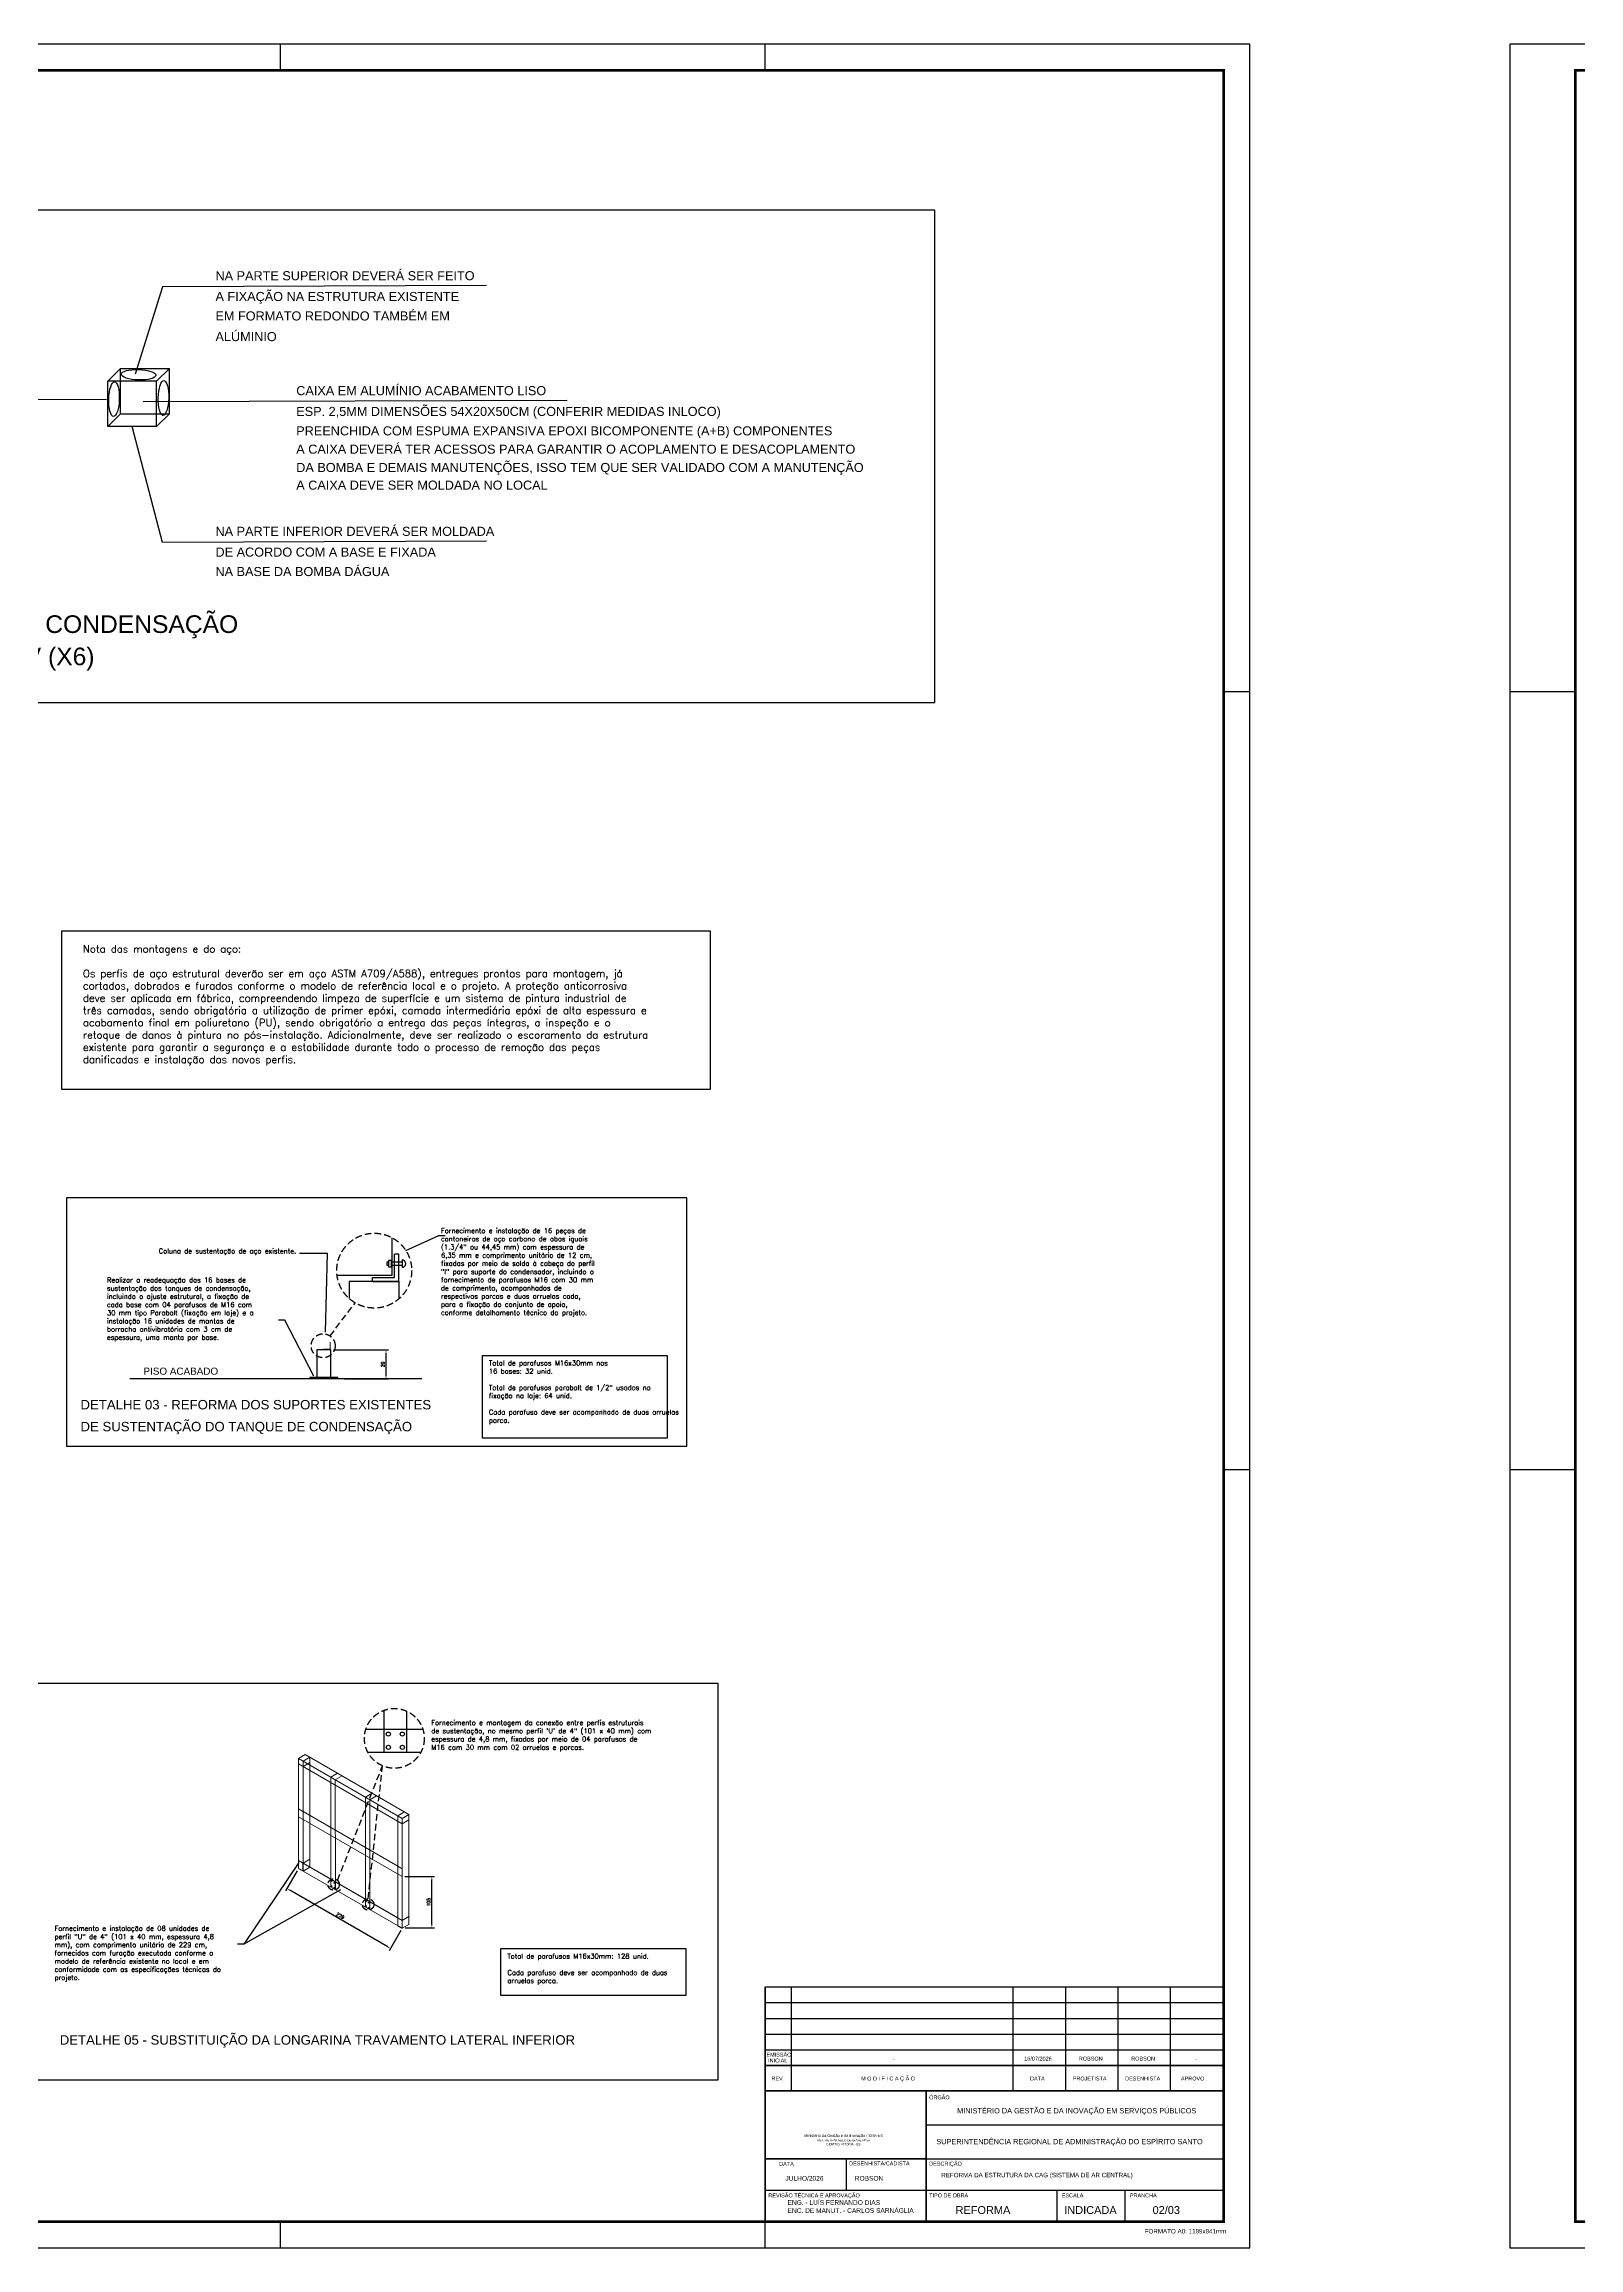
# Model space of a CAD drawing. Header units: millimetres. Extents: x -312439 to 477422, y -331570 to 212570.
# Drawn here: x -112598 to -54010, y -102769 to -18669 of the extents above; entities that cross this region are included whole.
import ezdxf
from ezdxf.enums import TextEntityAlignment as Align

# ---------------------------------------------------------------- set-up
doc = ezdxf.new("R2010")
doc.units = ezdxf.units.MM
doc.linetypes.add('CONTINU', pattern=[0])
doc.linetypes.add('DASHED', pattern=[0.75, 0.5, -0.25])
doc.layers.add('0.1', color=8, linetype='Continuous', lineweight=13)
doc.layers.add('Carimbo', color=7, linetype='Continuous', lineweight=0)
for name, color, linetype in [('01', 8, 'Continuous'), ('ARCONDTEXTO', 4, 'Continuous'), ('ARQ-FOLHA', 7, 'Continuous'), ('PB TEXTO', 3, 'Continuous')]:
    doc.layers.add(name, color=color, linetype=linetype)
doc.styles.add('RL_A100E1000', font='arial.ttf', dxfattribs={"width": 1.01, "height": 2.5})
doc.styles.add('ROMAND', font='ROMAND.SHX')
doc.styles.add('ROMANS', font='romans.shx', dxfattribs={"height": 187.5})
doc.styles.get("Standard").update_dxf_attribs({"font": 'arial.ttf'})
doc.styles.add('Style-Arial', font='arial.ttf')
doc.dimstyles.new('1-50 (MILIMETRO)', dxfattribs={"dimscale": 0, "dimtxt": 125, "dimasz": 125, "dimexe": 100, "dimexo": 100, "dimgap": 50, "dimtad": 0, "dimdec": 0, "dimzin": 0, "dimdsep": 46, "dimtxsty": 'ROMAND', "dimcen": -390, "dimclrd": 1, "dimclre": 1, "dimclrt": 3, "dimadec": 0, "dimazin": 0, "dimtfac": 1, "dimtdec": 0, "dimtix": 1, "dimtmove": 2, "dimatfit": 2, "dimfxl": 1, "dimtvp": 1, "dimtolj": 1, "dimtzin": 0, "dimarcsym": 0})

# ---------------------------------------------------------------- blocks, each defined once
blk = doc.blocks.new('*D515')
at = {"color": 1, "lineweight": -2, "transparency": 16777216}
for p, q in [((-102932, -88373), (-103379, -89145)), ((-99481, -91282), (-103220, -89121)), ((-98976, -90659), (-99423, -91431))]:
    blk.add_line(p, q, dxfattribs=at)
at = {"color": 1, "transparency": 16777216}
for points in [[(-103210, -89103), (-103231, -89139), (-103329, -89058)], [(-99470, -91264), (-99491, -91300), (-99373, -91344)]]:
    blk.add_solid(points, dxfattribs=at)
at = {"layer": 'Defpoints', "color": 0, "transparency": 16777216}
for p in [(-102882, -88286), (-103329, -89058), (-98926, -90572)]:
    blk.add_point(p, dxfattribs=at)
at = {"color": 3, "transparency": 16777216, "insert": (-101288, -90093), "char_height": 125, "attachment_point": 5, "rotation": 329.97828, "style": 'ROMAND'}
blk.add_mtext('\\A1;229', dxfattribs=at)
blk = doc.blocks.new('*D516')
at = {"color": 1, "lineweight": -2, "transparency": 16777216}
for p, q in [((-98830, -88600), (-97695, -88600)), ((-97795, -90426), (-97795, -88725)), ((-98814, -90551), (-97695, -90551))]:
    blk.add_line(p, q, dxfattribs=at)
at = {"color": 1, "transparency": 16777216}
for points in [[(-97816, -88725), (-97774, -88725), (-97795, -88600)], [(-97816, -90426), (-97774, -90426), (-97795, -90551)]]:
    blk.add_solid(points, dxfattribs=at)
at = {"layer": 'Defpoints', "color": 0, "transparency": 16777216}
for p in [(-98930, -88600), (-97795, -88600), (-98914, -90551)]:
    blk.add_point(p, dxfattribs=at)
at = {"color": 3, "transparency": 16777216, "insert": (-97920, -89576), "char_height": 125, "attachment_point": 5, "rotation": 90, "style": 'ROMAND'}
blk.add_mtext('\\A1;105', dxfattribs=at)
blk = doc.blocks.new('FOLHA A0')
at = {"layer": 'ARQ-FOLHA'}
for p, q in [((1189, 0), (0, 0)), ((0, 0), (0, -841)), ((264, -10), (264, 0)), ((449, -10), (449, 0)), ((634, -10), (634, 0)), ((819, -10), (819, 0)), ((1004, -10), (1004, 0)), ((1189, -841), (1189, 0)), ((0, -247), (25, -247)), ((1179, -247), (1189, -247)), ((0, -544), (25, -544)), ((1179, -544), (1189, -544)), ((264, -841), (264, -831)), ((449, -841), (449, -831)), ((634, -841), (634, -831)), ((819, -841), (819, -831)), ((1004, -841), (1004, -831))]:
    blk.add_line(p, q, dxfattribs=at)
at = {"layer": 'ARQ-FOLHA', "const_width": 1}
blk.add_lwpolyline([(1179, -10), (25, -10), (25, -831), (1179, -831), (1179, -10)], dxfattribs=at)
at = {"layer": 'ARQ-FOLHA'}
blk.add_lwpolyline([(0, -841), (1189, -841)], dxfattribs=at)
blk = doc.blocks.new('*D521')
at = {"color": 1, "lineweight": -2, "transparency": 16777216}
for p, q in [((-101549, -68503), (-99445, -68503)), ((-99545, -69480), (-99545, -68628)), ((-101128, -69605), (-99445, -69605))]:
    blk.add_line(p, q, dxfattribs=at)
at = {"color": 1, "transparency": 16777216}
for points in [[(-99566, -68628), (-99524, -68628), (-99545, -68503)], [(-99566, -69480), (-99524, -69480), (-99545, -69605)]]:
    blk.add_solid(points, dxfattribs=at)
at = {"layer": 'Defpoints', "color": 0, "transparency": 16777216}
for p in [(-101649, -68503), (-99545, -68503), (-101228, -69605)]:
    blk.add_point(p, dxfattribs=at)
at = {"color": 3, "transparency": 16777216, "insert": (-99670, -69054), "char_height": 125, "attachment_point": 5, "rotation": 90, "style": 'ROMAND'}
blk.add_mtext('\\A1;20', dxfattribs=at)

msp = doc.modelspace()

# ---------------------------------------------------------------- linework, layer by layer
for p, q in [((-99215.261, -65736.371), (-99215.261, -64849.714)), ((-99059.097, -64849.714), (-99215.261, -64849.714)), ((-99059.097, -65892.536), (-99059.097, -64849.714)), ((-100062.772, -65736.371), (-99215.261, -65736.371)), ((-100062.772, -65892.536), (-100062.772, -65736.371)), ((-100062.772, -65892.536), (-99059.097, -65892.536)), ((-101648.676, -68503.164), (-102188.676, -68503.164))]:
    msp.add_line(p, q)
at = {"color": 5}
msp.add_line((-98934.319, -65065.145), (-98934.319, -65349), dxfattribs=at)
at = {"color": 3}
for p, q in [((-99059.097, -65892.536), (-100951.056, -65892.536)), ((-100951.056, -65892.536), (-100951.056, -66538.199)), ((-99059.097, -65892.536), (-99059.097, -66556.036)), ((-99632.423, -82256.8), (-99632.423, -83847.165)), ((-98762.914, -82281.739), (-98762.914, -83847.165)), ((-100315.231, -82977.656), (-98140.597, -82977.656)), ((-100241.872, -83847.165), (-98213.956, -83847.165))]:
    msp.add_line(p, q, dxfattribs=at)
at = {"color": 8, "linetype": 'DASHED', "ltscale": 500}
for p, q in [((-101681.368, -67968.152), (-100721.47, -66706.653)), ((-101395.946, -88744.722), (-99681.005, -84371.034)), ((-100225.838, -89446.825), (-99681.005, -84371.034))]:
    msp.add_line(p, q, dxfattribs=at)
at = {"color": 3, "linetype": 'Continuous', "lineweight": 0, "extrusion": (-1.11022e-16, 0.816497, 0.57735)}
for p, q in [((-102626.117, -83944.549), (-102885.925, -84094.549)), ((-102885.925, -84094.549), (-102885.925, -88286.363)), ((-102885.925, -84094.549), (-98928.189, -86379.549)), ((-102714.452, -84193.549), (-102454.644, -84043.549)), ((-102710.988, -84193.549), (-102451.18, -84043.549)), ((-102626.117, -83944.549), (-98668.381, -86229.549)), ((-102454.644, -84043.549), (-102454.644, -88237.363)), ((-102885.925, -84294.549), (-98928.189, -86579.549)), ((-102712.72, -84194.549), (-102712.72, -88386.363)), ((-102454.644, -84245.549), (-102710.988, -84393.549)), ((-102710.988, -84395.549), (-102710.988, -86965.047)), ((-102706.02, -84675.725), (-102710.988, -84678.593)), ((-102705.289, -84677.303), (-102710.988, -84680.593)), ((-101652.127, -84806.882), (-101392.32, -84656.882)), ((-101652.127, -84806.882), (-101652.127, -88998.697)), ((-101480.654, -84905.882), (-101220.846, -84755.882)), ((-101480.654, -84905.882), (-101478.922, -89098.697)), ((-100333.459, -85568.216), (-100073.652, -85418.216)), ((-100333.459, -85568.216), (-100333.459, -89760.03)), ((-100161.986, -85667.216), (-99902.178, -85517.216)), ((-100161.986, -85667.216), (-100160.254, -89860.03)), ((-102885.925, -86316.259), (-98929.921, -88600.259)), ((-102710.988, -86115.259), (-99099.662, -88200.259)), ((-99099.662, -86280.549), (-98839.854, -86130.549)), ((-99099.662, -86280.549), (-99099.662, -90472.363)), ((-98928.189, -86379.549), (-98668.381, -86229.549)), ((-98928.189, -86379.549), (-98926.457, -90572.363)), ((-98668.381, -86431.549), (-98924.724, -86579.549)), ((-98668.381, -86229.549), (-98668.381, -90423.363)), ((-102710.988, -86969.047), (-102710.988, -88085.363)), ((-102885.925, -87986.363), (-98928.189, -90271.363)), ((-102885.925, -88286.363), (-98929.921, -90570.363)), ((-102884.193, -88287.363), (-102884.193, -87987.363)), ((-102882.461, -87988.363), (-102882.461, -88286.363)), ((-102882.461, -88286.363), (-102710.988, -88385.363)), ((-102714.452, -88385.363), (-102714.452, -88085.363)), ((-102454.644, -87935.363), (-102712.72, -88084.363)), ((-102454.644, -88237.363), (-102712.72, -88386.363)), ((-102710.988, -88085.363), (-99099.662, -90170.363)), ((-102710.988, -88385.363), (-102710.988, -88387.363)), ((-101482.386, -89096.697), (-101482.386, -88796.697)), ((-98929.921, -90570.363), (-98929.921, -90270.363)), ((-98668.381, -90121.363), (-98926.457, -90270.363)), ((-98668.381, -90423.363), (-98926.457, -90572.363))]:
    msp.add_line(p, q, dxfattribs=at)
at = {"color": 3, "linetype": 'Continuous', "lineweight": 0}
for p, q in [((-102885.925, -86016.259), (-102716.184, -86114.259)), ((-99099.662, -88202.259), (-98929.921, -88300.259))]:
    msp.add_line(p, q, dxfattribs=at)
at = {"color": 3, "linetype": 'Continuous', "lineweight": 0, "extrusion": (3.33067e-16, 0.816497, 0.57735)}
for p, q in [((-102716.184, -88384.363), (-102716.184, -88084.363)), ((-101480.654, -89097.697), (-101480.654, -88797.697)), ((-100163.718, -89858.03), (-100163.718, -89558.03)), ((-100161.986, -89859.03), (-100161.986, -89559.03)), ((-98928.189, -90571.363), (-98928.189, -90271.363))]:
    msp.add_line(p, q, dxfattribs=at)
at = {"color": 3, "linetype": 'Continuous', "lineweight": 0, "extrusion": (1.11022e-16, 0.816497, 0.57735)}
for p, q in [((-101479.046, -89102.389), (-101475.786, -89100.507)), ((-100160.378, -89863.723), (-100157.118, -89861.841))]:
    msp.add_line(p, q, dxfattribs=at)
at = {"color": 1}
msp.add_line((-99099.662, -90472.363), (-98929.921, -90570.363), dxfattribs=at)
at = {"color": 7}
for points in [[(-132586.237, -43798.396), (-78595.846, -43798.396), (-78595.846, -25008.86), (-132586.237, -25008.86)], [(-111913.289, -52514.262), (-87172.469, -52514.262), (-87172.469, -58565.126), (-111913.289, -58565.126)], [(-111743.52, -72177.947), (-88062.594, -72177.947), (-88062.594, -62702.003), (-111743.52, -62702.003)], [(-95863.232, -68710.642), (-88807.956, -68710.642), (-88807.956, -71869.685), (-95863.232, -71869.685)], [(-113483.264, -81221.478), (-86883.249, -81221.478), (-86883.249, -96365.143), (-113483.264, -96365.143)]]:
    msp.add_lwpolyline(points, close=True, dxfattribs=at)
at = {"color": 2}
msp.add_lwpolyline([(-101413.382, -65651.438), (-101413.382, -65651.438), (-99306.943, -65651.438), (-99306.943, -64223.107)], dxfattribs=at)
at = {"color": 5}
for points in [[(-99441.059, -65148.054), (-99511.603, -65148.054), (-99511.603, -65266.091), (-99441.059, -65266.091)], [(-98934.319, -65148.054), (-99348.181, -65148.054)], [(-99348.181, -65266.091), (-98934.319, -65266.091)]]:
    msp.add_lwpolyline(points, dxfattribs=at)
msp.add_lwpolyline([(-99441.059, -65071.054), (-99348.181, -65071.054), (-99348.181, -65343.092), (-99441.059, -65343.092)], close=True, dxfattribs=at)
at = {"color": 7, "const_width": 37.355}
msp.add_lwpolyline([(-101942.696, -68471.163), (-101672.696, -68471.163), (-101672.696, -68201.163)], dxfattribs=at)
at = {"color": 7, "elevation": 9601.866}
msp.add_lwpolyline([(-95157.598, -91346.318), (-88102.322, -91346.318), (-88102.322, -93132.925), (-95157.598, -93132.925)], close=True, dxfattribs=at)
at = {"color": 8, "linetype": 'DASHED', "ltscale": 500}
for centre, radius in [((-99994.977, -65475.833), 1429.234), ((-101944.616, -68341.909), 457.159), ((-99227.914, -83323.77), 1141.075), ((-101544.506, -88901.413), 215.921), ((-100225.838, -89662.747), 215.921)]:
    msp.add_circle(centre, radius, dxfattribs=at)
for centre, radius in [((-99454.897, -83160.495), 78.21), ((-98921.716, -83160.495), 78.21), ((-99454.897, -83665.694), 78.21), ((-98921.716, -83665.694), 78.21), ((-101629.094, -88965.052), 18.076), ((-101627.362, -88766.277), 18.076), ((-101516.452, -89030.085), 18.076), ((-101514.72, -88831.31), 18.076), ((-100310.426, -89726.385), 18.076), ((-100308.694, -89527.61), 18.076), ((-100197.784, -89791.419), 18.076), ((-100196.052, -89592.644), 18.076)]:
    msp.add_circle(centre, radius)
at = {"color": 5}
msp.add_arc((-98934.319, -65207.073), 141.927, 270, 90, dxfattribs=at)
at = {"color": 3, "linetype": 'Continuous', "lineweight": 0, "extrusion": (-1.11022e-16, 0.816497, 0.57735)}
for p in [(-102801.054, -88335.363), (-101567.257, -89047.697), (-100248.589, -89809.03)]:
    msp.add_point(p, dxfattribs=at)
at = {"layer": '0.1', "color": 8, "linetype": 'CONTINU', "lineweight": -2}
for p, q in [((-108070.51, -27935.928), (-109117.279, -31267.392)), ((-95714.995, -27878.124), (-108070.51, -27935.928)), ((-110209.727, -32237.973), (-130793.534, -32288.857)), ((-92632.358, -32263.995), (-108820.229, -32321.799)), ((-108070.51, -37689.759), (-109234.485, -33265.028)), ((-95714.995, -37631.956), (-108070.51, -37689.759))]:
    msp.add_line(p, q, dxfattribs=at)
at = {"layer": '0.1', "color": 7, "linetype": 'CONTINU', "lineweight": -2}
for p, q in [((-102188.676, -68503.164), (-102188.676, -69550.553)), ((-101648.676, -68503.164), (-102188.676, -68503.164)), ((-101648.676, -69550.553), (-101648.676, -68503.164)), ((-98174.979, -69604.553), (-109329.508, -69604.553)), ((-101378.676, -69550.553), (-102458.676, -69550.553)), ((-102458.676, -69550.553), (-102458.676, -69604.553)), ((-101378.676, -69604.553), (-101378.676, -69550.553))]:
    msp.add_line(p, q, dxfattribs=at)
at = {"layer": '01', "color": 7, "lineweight": -2}
for p, q in [((-109679.682, -32775.364), (-109679.682, -31044.143)), ((-107809.962, -32775.364), (-107809.962, -31044.143)), ((-110169.345, -33265.028), (-110169.345, -31533.806)), ((-108299.626, -33265.028), (-108299.626, -31533.806))]:
    msp.add_line(p, q, dxfattribs=at)
for points in [[(-107809.962, -31044.143), (-108299.626, -31533.806), (-110169.345, -31533.806), (-109679.682, -31044.143)], [(-107809.962, -32775.364), (-108299.626, -33265.028), (-110169.345, -33265.028), (-109679.682, -32775.364)]]:
    msp.add_lwpolyline(points, close=True, dxfattribs=at)
for centre, major_axis in [((-108989.773, -31287.376), (663.153, -19.562)), ((-109926.771, -32217.855), (-19.562, -663.153)), ((-108039.458, -32174.712), (-19.562, -663.153))]:
    msp.add_ellipse(centre, major_axis=major_axis, ratio=0.302421489, dxfattribs=at)
at = {"layer": 'Carimbo', "lineweight": 40}
for p, q in [((-85071.876, -92809.027), (-85071.876, -101769.027)), ((-85071.876, -95809.027), (-67571.876, -95809.027)), ((-85071.876, -96769.027), (-67571.876, -96769.027)), ((-78931.876, -96769.027), (-78931.876, -101769.027)), ((-78931.876, -99369.027), (-85071.876, -99369.027)), ((-78931.876, -101769.027), (-67571.876, -101769.027))]:
    msp.add_line(p, q, dxfattribs=at)
at = {"layer": 'Carimbo', "lineweight": -3}
for p, q in [((-85061.876, -92809.027), (-67571.876, -92809.027)), ((-84061.876, -96769.027), (-84061.876, -92809.027)), ((-75601.876, -96769.027), (-75601.876, -92809.027)), ((-73601.876, -96769.027), (-73601.876, -92809.027)), ((-71601.876, -96769.027), (-71601.876, -92809.027)), ((-69601.876, -96769.027), (-69601.876, -92809.027)), ((-85061.876, -93409.027), (-67571.876, -93409.027)), ((-85061.876, -94009.027), (-67571.876, -94009.027)), ((-85061.876, -94609.027), (-67571.876, -94609.027)), ((-85061.876, -95209.027), (-67571.876, -95209.027)), ((-78931.876, -98069.027), (-67571.876, -98069.027)), ((-81975.656, -99369.027), (-81975.656, -100569.027)), ((-78931.876, -99369.027), (-67571.876, -99369.027)), ((-85071.876, -100569.027), (-67571.876, -100569.027)), ((-85071.876, -100569.027), (-67571.876, -100569.027)), ((-73941.214, -100569.027), (-73941.214, -101769.027)), ((-71341.153, -100569.027), (-71341.153, -101769.027)), ((-85071.876, -101769.027), (-78931.876, -101769.027))]:
    msp.add_line(p, q, dxfattribs=at)

# ---------------------------------------------------------------- block references
at = {"layer": 'ARQ-FOLHA', "xscale": 100, "yscale": 100, "zscale": 100}
for p in [(-185471.876, -18669.027), (-56644.789, -18669.027)]:
    msp.add_blockref('FOLHA A0', p, dxfattribs=at)

# ---------------------------------------------------------------- texts
at = {"layer": '0.1', "color": 7, "text_generation_flag": 6}
for s, height, p in [('NA PARTE SUPERIOR DEVERÁ SER FEITO', 346.24434, (-106054.682, -27681.506)), ('A FIXAÇÃO NA ESTRUTURA EXISTENTE', 346.24434, (-106054.682, -28474.409)), ('EM FORMATO REDONDO TAMBÉM EM', 346.24434, (-106054.682, -29216.466)), ('ALÚMINIO', 346.2443, (-106054.682, -30005.033)), ('CAIXA EM ALUMÍNIO ACABAMENTO LISO', 346.24434, (-102972.046, -32067.377)), ('ESP. 2,5MM DIMENSÕES 54X20X50CM (CONFERIR MEDIDAS INLOCO)', 346.24434, (-102972.046, -32860.28)), ('PREENCHIDA COM ESPUMA EXPANSIVA EPOXI BICOMPONENTE (A+B) COMPONENTES', 346.24434, (-102972.046, -33602.337)), ('A CAIXA DEVERÁ TER ACESSOS PARA GARANTIR O ACOPLAMENTO E DESACOPLAMENTO ', 346.24434, (-102972.046, -34300.743)), ('A CAIXA DEVE SER MOLDADA NO LOCAL', 346.24434, (-102972.046, -35673.016)), ('DA BOMBA E DEMAIS MANUTENÇÕES, ISSO TEM QUE SER VALIDADO COM A MANUTENÇÃO', 346.24434, (-102972.046, -34999.355)), ('NA PARTE INFERIOR DEVERÁ SER MOLDADA', 346.24434, (-106054.682, -37435.338)), ('DE ACORDO COM A BASE E FIXADA', 346.24434, (-106054.682, -38228.24)), ('NA BASE DA BOMBA DÁGUA', 346.24434, (-106054.682, -38970.297)), ('PISO ACABADO', 270, (-108803.219, -69446.657))]:
    msp.add_text(s, height=height, rotation=180, dxfattribs=at).set_placement(p)
at = {"layer": '0.1', "color": 7}
for s, height, p in [('DETALHE  - CAIXA DE ISOLAMENTO DE CONDENSAÇÃO', 673.099, (-130629.012, -41140.969)), ('DO ROTOR DAS BOMBAS DE 20 E 25CV (X6)', 673.099, (-130629.012, -42372.673)), ('DETALHE 03 - REFORMA DOS SUPORTES EXISTENTES', 360, (-111206.242, -70770.501)), ('DE SUSTENTAÇÃO DO TANQUE DE CONDENSAÇÃO', 360, (-111206.242, -71606.362)), ('DETALHE 05 - SUBSTITUIÇÃO DA LONGARINA TRAVAMENTO LATERAL INFERIOR', 360, (-111998.565, -95012.256))]:
    msp.add_text(s, height=height, dxfattribs=at).set_placement(p)
at = {"layer": 'ARCONDTEXTO', "color": 7, "linetype": 'Continuous', "lineweight": -3, "attachment_point": 3, "style": 'ROMANS'}
for s, width, gutter_width, insert, char_height in [('\\pxql;Nota das montagens e do aço:\\P\\POs perfis de aço estrutural deverão ser em aço ASTM A709/A588), entregues prontos para montagem, já cortados, dobrados e furados conforme o modelo de referência local e o projeto. A proteção anticorrosiva deve ser aplicada em fábrica, compreendendo limpeza de superfície e um sistema de pintura industrial de três camadas, sendo obrigatória a utilização de primer epóxi, camada intermediária epóxi de alta espessura e acabamento final em poliuretano (PU), sendo obrigatório a entrega das peças íntegras, a inspeção e o retoque de danos à pintura no pós-instalação. Adicionalmente, deve ser realizado o escoramento da estrutura existente para garantir a segurança e a estabilidade durante todo o processo de remoção das peças danificadas e instalação dos novos perfis.', 23379.39868, 28.125, (-87732.856, -53057.208), 281.25), ('\\pxql;Fornecimento e instalação de 16 peças de cantoneiras de aço carbono de abas iguais (1.3/4" ou 44,45 mm) com espessura de 6,35 mm e comprimento unitário de 12 cm, fixadas por meio de solda à cabeça do perfil "I" para suporte do condensador, incluindo o fornecimento de parafusos M16 com 30 mm de comprimento, acompanhados de respectivas porcas e duas arruelas cada, para a fixação do conjunto de apoio, conforme detalhamento técnico do projeto.', 6434.52929, 18.75, (-91011.359, -63855.846), 187.5), ('Coluna de sustentação de aço existente.', 8220.27404, 18.75, (-102972.841, -64632.486, 14402.798), 187.5), ('\\pxql;Realizar a readequação das 16 bases de sustentação dos tanques de condensação, incluindo o ajuste estrutural, a fixação de cada base com 04 parafusos de M16 com 30 mm tipo Parabolt (fixação em laje) e a instalação 16 unidades de mantas de borracha antivibratória com 3 cm de espessura, uma manta por base.', 6434.52929, 18.75, (-103761.061, -65740.855, 14402.798), 187.5), ('\\A1;\\pxql;Total de parafusos M16x30mm nos \\P16 bases: 32 unid.\\P\\PTotal de parafusos parabolt de 1/2" usados na fixação na laje: 64 unid.\\P\\PCada parafuso deve ser acompanhado de duas arruelas \\Pporca.', 6943.93198, 18.75, (-88672.216, -68905.933), 187.5), ('\\pxql;Fornecimento e montagem da conexão entre perfis estruturais de sustentação, no mesmo perfil \'U\' de 4" (101 x 40 mm) com espessura de 4,8 mm, fixados por meio de 04 parafusos de M16 com 30 mm com 02 arruelas e porcas.', 9193.97779, 18.75, (-88622.073, -82631.836, 14402.798), 187.5), ('\\pxql;Fornecimento e instalação de 08 unidades de perfil "U" de 4" (101 x 40 mm, espessura 4,8 mm), com comprimento unitário de 229 cm, fornecidos com furação executada conforme o modelo de referência existente no local e em conformidade com as especificações técnicas do projeto.', 6917.96481, 18.75, (-105279.031, -90481.941, 14402.798), 187.5), ('\\A1;\\pxql;Total de parafusos M16x30mm: 128 unid.\\P\\PCada parafuso deve ser acompanhado de duas arruelas porca.', 6943.93198, 18.75, (-87966.581, -91541.609, 9601.866), 187.5)]:
    msp.add_mtext_dynamic_manual_height_columns(s, width=width, gutter_width=gutter_width, heights=[0], dxfattribs=dict(at, insert=insert, char_height=char_height))
at = {"layer": 'Carimbo', "linetype": 'Continuous', "lineweight": -3, "style": 'Style-Arial'}
for s, p in [('EMISSÃO', (-85025.626, -95469.594)), ('INICIAL', (-84960.287, -95691.603)), ('-', (-80197.917, -95619.936)), ('16/07/2026', (-75183.596, -95619.782)), ('ROBSON', (-73099.598, -95619.858)), ('ROBSON', (-71099.598, -95619.863)), ('-', (-68651.991, -95619.863)), ('REV.', (-84831.876, -96379.027)), ('M O D I F I C A Ç Ã O', (-81411.876, -96379.186)), ('DATA', (-74961.876, -96379.033)), ('PROJETISTA', (-73331.876, -96379.109)), ('DESENHISTA', (-71331.876, -96379.114)), ('APROVO', (-69201.876, -96379.071)), ('ÓRGÃO', (-78811.876, -97099.027)), ('DATA', (-84538.107, -99638.997)), ('DESENHISTA/CADISTA', (-81865.656, -99619.027)), ('DESCRIÇÃO', (-78811.876, -99629.027)), ('REVISÃO TÉCNICA E APROVAÇÃO', (-84951.876, -100839.027)), ('TIPO DE OBRA', (-78811.876, -100839.008)), ('ESCALA', (-73751.214, -100839.085)), ('PRANCHA', (-71151.153, -100839.085))]:
    msp.add_text(s, height=150, rotation=0.00581389, dxfattribs=at).set_placement(p)
at = {"layer": 'Carimbo', "linetype": 'Continuous', "lineweight": -3, "ltscale": 6, "style": 'Style-Arial'}
for s, height, p in [('MINISTÉRIO DA GESTÃO E DA INOVAÇÃO EM SERVIÇOS PÚBLICOS', 200, (-77744.487, -97634.55)), ('SUPERINTENDÊNCIA REGIONAL DE ADMINISTRAÇÃO DO ESPÍRITO SANTO', 200, (-78537.89, -98812.154)), ('JULHO/2026', 179.786, (-84298.222, -100202.91)), ('ROBSON', 179.786, (-81651.887, -100202.849)), ('REFORMA DA ESTRUTURA DA CAG (SISTEMA DE AR CENTRAL)', 170, (-78350.447, -100073.702)), ('ENG. - LUÍS FERNANDO DIAS', 179.78597, (-84217.183, -101125.522)), ('ENC. DE MANUT. - CARLOS SARNÁGLIA', 179.78597, (-84217.183, -101431.978)), ('REFORMA', 299.6433, (-77805.186, -101473.67)), ('INDICADA', 299.6433, (-73655.444, -101473.67)), ('02/03', 299.6433, (-70284.638, -101473.67)), ('FORMATO A0: 1189x841mm', 170, (-70584.525, -102217.305))]:
    msp.add_text(s, height=height, rotation=0.00581389, dxfattribs=at).set_placement(p)
at = {"layer": 'PB TEXTO', "color": 7, "ltscale": 0.5, "style": 'RL_A100E1000'}
for s, height, p in [('Ministério da Gestão e da Inovação / SRA-ES', 105.91975, (-82080.359, -98481.758)), ('RUA PIETRÂNGELO DE BIASE Nº 56', 84.7358, (-82083.986, -98661.88)), ('CENTRO, VITÓRIA - ES', 84.7358, (-82083.986, -98812.635))]:
    msp.add_text(s, height=height, dxfattribs=at).set_placement(p, align=Align.MIDDLE_CENTER)

# ---------------------------------------------------------------- dimensions: what is measured, and where the dimension line sits
for base, p1, p2, text, picture, middle in [((-99545.138, -68503.164), (-101227.557, -69604.553), (-101648.676, -68503.164), '20', '*D521', (-99670.138, -69053.859)), ((-97794.728, -88600.259), (-98914.057, -90550.906), (-98929.921, -88600.259), '105', '*D516', (-97919.728, -89575.582))]:
    dim = msp.add_linear_dim(base=base, p1=p1, p2=p2, angle=90, text=text, dimstyle='1-50 (MILIMETRO)', override={"dimscale": 1})
    dim.commit()
    dim.dimension.update_dxf_attribs({"geometry": picture, "text_midpoint": middle})
dim = msp.add_aligned_dim(p1=(-98926.457, -90572.363), p2=(-102882.461, -88286.363), distance=891.691, text='229', dimstyle='1-50 (MILIMETRO)', override={"dimscale": 1})
dim.commit()
dim.dimension.update_dxf_attribs({"geometry": '*D515', "text_midpoint": (-101288.056, -90093.192)})

# ---------------------------------------------------------------- leaders
for points in [[(-98786.852, -64712.192), (-97523.98, -64130.596), (-97281.626, -64130.596)], [(-101857.875, -67818.927), (-101783.676, -64823.356), (-102851.977, -64823.356)], [(-102297.821, -69504.372), (-103412.169, -67364.785), (-103654.523, -67364.785)], [(-102870.392, -88057.283), (-104968.569, -91176.586), (-105210.923, -91176.586)], [(-101277.746, -89098.614), (-104968.569, -91176.586), (-105210.923, -91176.586)]]:
    msp.add_leader(points, dimstyle='1-50 (MILIMETRO)', override={"dimscale": 1, "dimfxl": 2})

doc.saveas('drawing.dxf')
